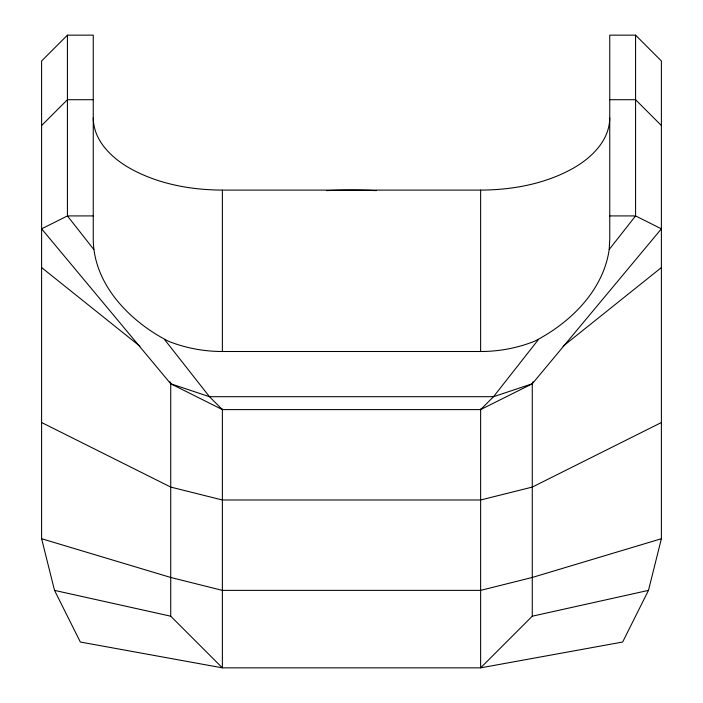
<?xml version="1.0" encoding="UTF-8"?>
<svg xmlns="http://www.w3.org/2000/svg" width="703" height="703" viewBox="0 0 703 703"><rect width="100%" height="100%" fill="white"/><g stroke="black" fill="none" stroke-linecap="round" stroke-linejoin="round"><path stroke-width="1.05" d="M609.747 117.919C609.571 140.908 590.828 158.544 572.014 168.905C544.201 184.151 512.083 189.933 480.624 190.1L222.376 190.1C190.917 189.933 158.799 184.151 130.986 168.905C112.172 158.544 93.429 140.908 93.253 117.919M609.202 249.477L609.747 239.53L609.747 35.15L635.574 35.15L661.391 60.976L661.391 538.726L648.482 590.379L622.656 642.024L480.624 667.85L222.376 667.85L80.344 642.024L54.518 590.379L41.609 538.726L41.609 60.976L67.426 35.15L93.253 35.15L93.253 239.213C93.561 284.75 130.266 321.789 168.553 341.28A128.957 111.97 0 0 0 222.376 351.5L480.624 351.5A128.957 111.97 0 0 0 534.447 341.28C570.124 323.055 603.271 290.708 609.202 249.477L635.574 215.918L635.574 35.15M533.041 381.738L532.268 383.776L480.624 409.603L222.376 409.603L170.732 383.776L41.609 228.835L67.426 215.918L93.253 215.918M538.349 339.654L493.532 396.694L480.624 409.603M41.609 125.538L67.426 99.712L93.253 99.712M648.482 590.379L532.268 616.197L480.624 667.85L480.624 408.997M563.059 346.245L661.391 267.571M661.391 422.521L532.268 487.082L480.624 499.991L222.376 499.991L170.732 487.082L41.609 422.521M661.391 538.726L532.268 577.462L480.624 590.379L222.376 590.379L170.732 577.462L41.609 538.726M609.747 99.712L635.574 99.712L661.391 125.538M609.747 215.918L635.574 215.918L661.391 228.835L532.268 383.776L493.532 396.694L209.468 396.694L170.732 383.776L169.959 381.738M54.518 590.379L170.732 616.197L222.376 667.85L222.376 408.997M41.609 267.571L139.941 346.245M222.376 409.603L209.468 396.694L164.651 339.654M93.798 249.477L67.426 215.918L67.426 35.15M532.268 382.924L532.268 616.197M480.624 190.1L480.624 351.5M222.376 190.1L222.376 351.5M170.732 382.924L170.732 616.197M326.737 190.627A258.247 115.494 0 0 1 376.263 190.627"/></g></svg>
